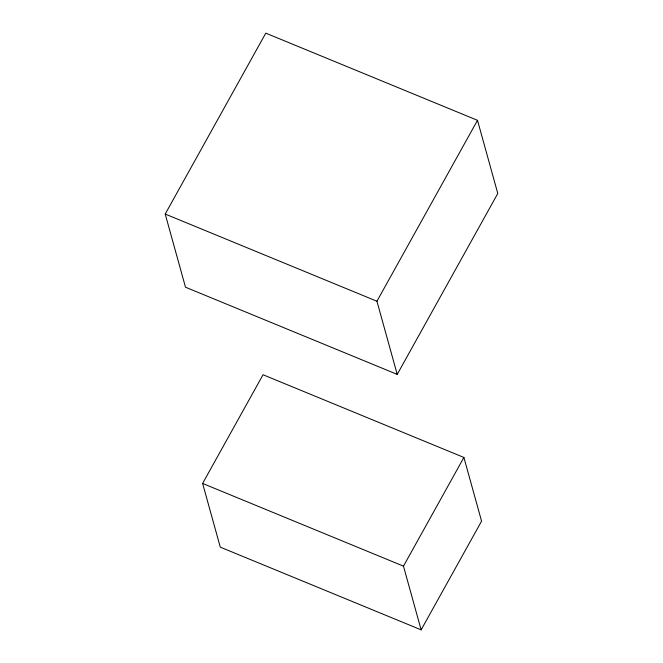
<?xml version="1.0" encoding="UTF-8"?>
<svg xmlns="http://www.w3.org/2000/svg" width="663" height="663" viewBox="0 0 663 663"><rect width="100%" height="100%" fill="white"/><g stroke="black" fill="none" stroke-linecap="round" stroke-linejoin="round"><path stroke-width="0.99" d="M165.211 214.05L265.78 33.15L477.501 120.326L497.789 193.488L397.22 374.388L185.499 287.212L165.211 214.05L376.932 301.234L397.22 374.388M202.613 483.443L263.045 374.744L463.901 457.453L481.57 521.151L421.138 629.85L220.282 547.141L202.613 483.443L403.477 566.144L421.138 629.85M376.932 301.234L477.501 120.326M403.477 566.144L463.901 457.453"/></g></svg>
